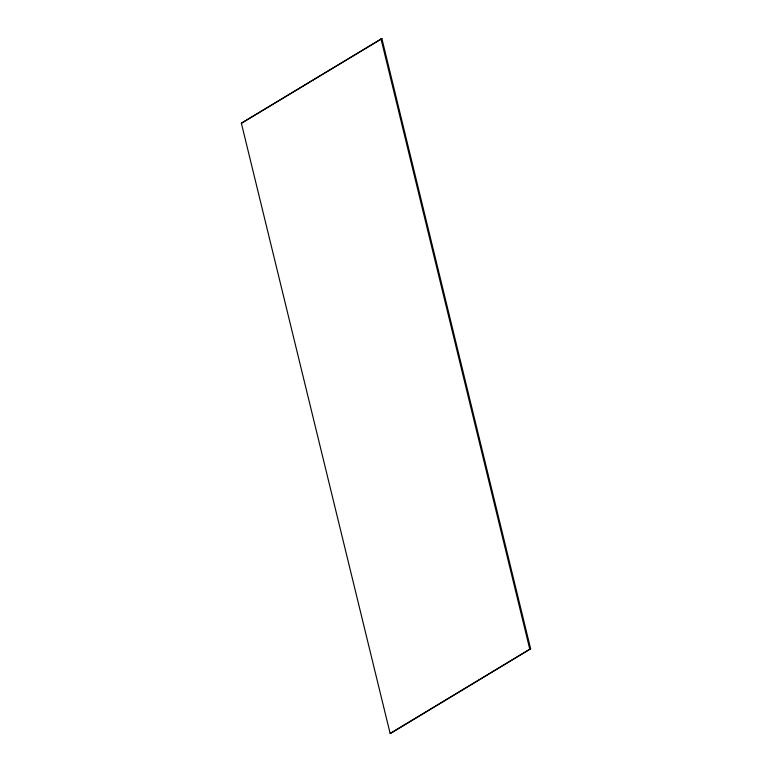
<?xml version="1.0" encoding="UTF-8"?>
<svg xmlns="http://www.w3.org/2000/svg" width="772" height="772" viewBox="0 0 772 772"><rect width="100%" height="100%" fill="white"/><g stroke="black" fill="none" stroke-linecap="round" stroke-linejoin="round"><path stroke-width="1.16" d="M241.375 123.23L381.879 38.6L530.625 648.769L391.018 733.197L390.121 733.4L241.375 123.23L381.879 38.6M390.121 733.4L530.625 648.769M380.982 38.803L529.727 648.972"/></g></svg>
